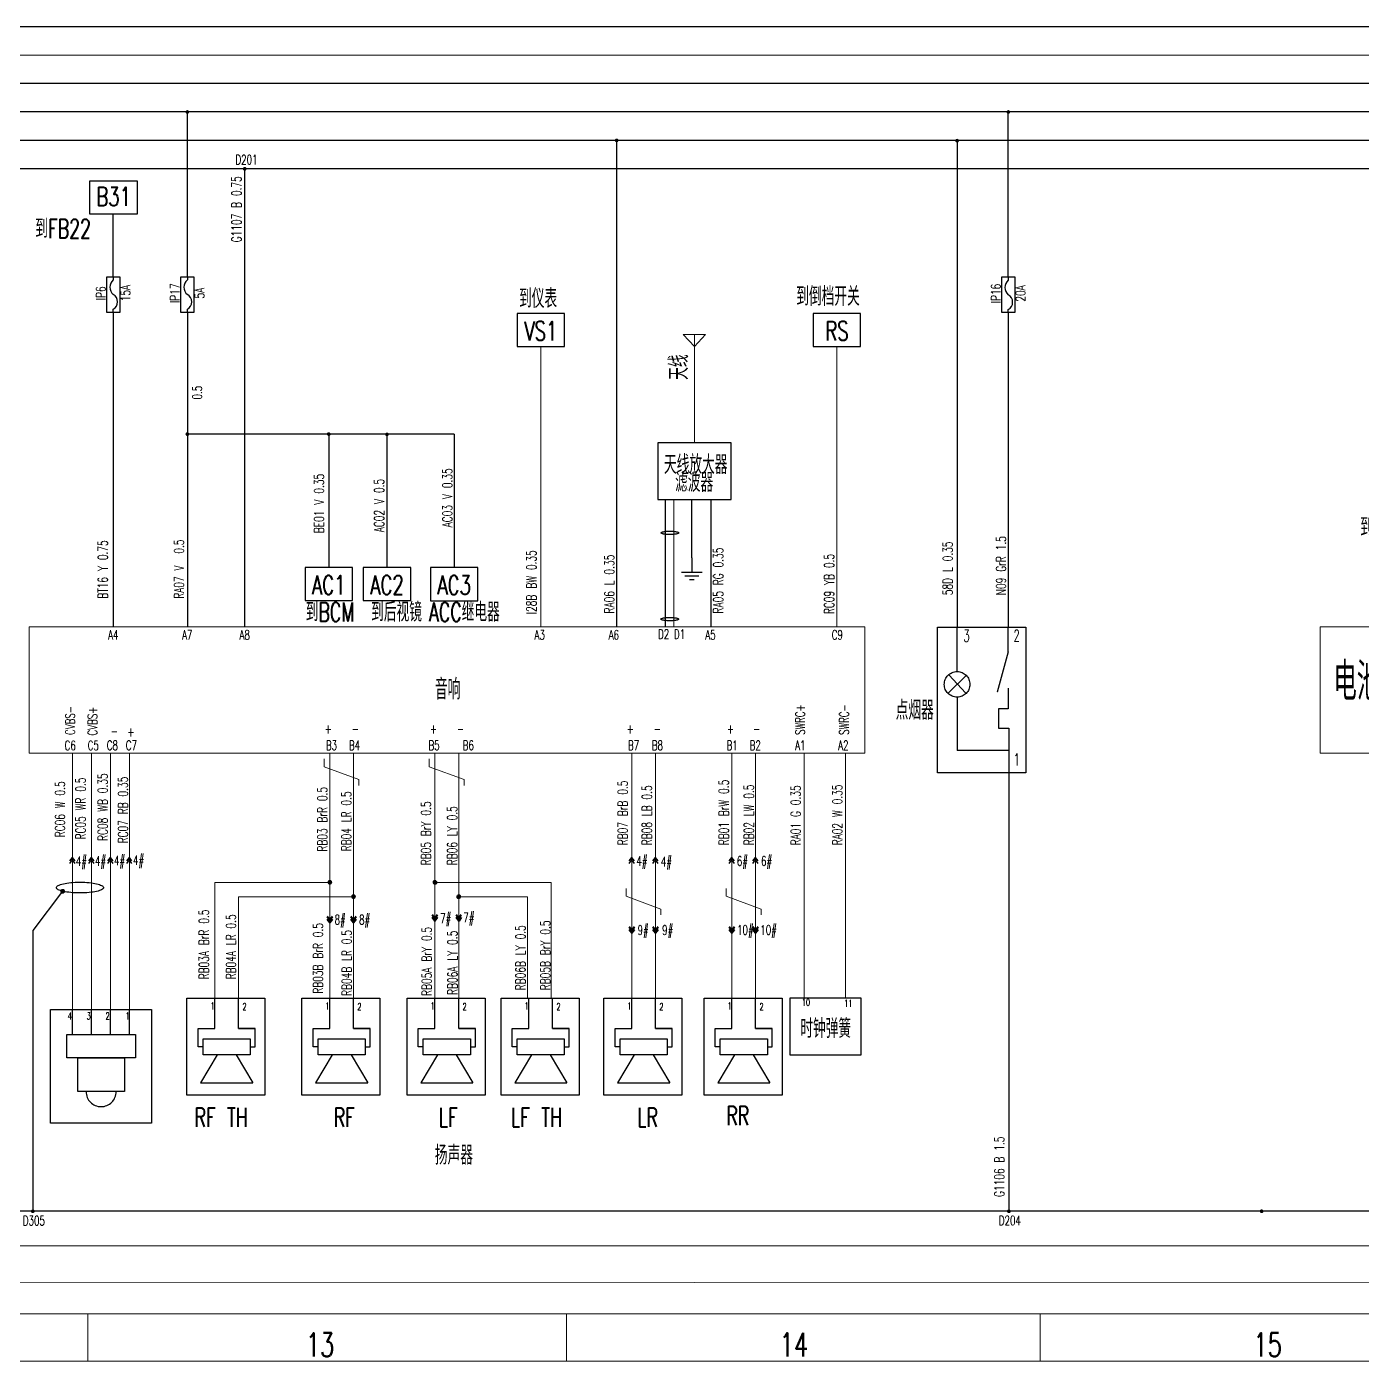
# Model space of a CAD drawing. Extents: x -5608 to -3197, y -2048 to 96.
# Drawn here: x -4415.9 to -4134, y -2047.8 to -1766.1 of the extents above; entities that cross this region are included whole.
import ezdxf
from ezdxf.enums import TextEntityAlignment as Align

# ---------------------------------------------------------------- set-up
doc = ezdxf.new("R2010")
doc.units = 0
doc.header["$LTSCALE"] = 25.4
doc.header["$MEASUREMENT"] = 0
for name, pattern in [('CENTER', [16, 13, -1, 1, -1]), ('DASHED', [0.75, 0.5, -0.25]), ('DASHED2', [0.375, 0.25, -0.125]), ('DASHEDX2', [38.1, 25.4, -12.7]), ('HIDDEN', [9.525, 6.35, -3.175]), ('PHANTOM', [17, 12, -1, 1, -1, 1, -1])]:
    doc.linetypes.add(name, pattern=pattern)
for name, color, linetype, lineweight in [('0Filament', 7, 'CONTINUOUS', 20), ('4CONTOUR', 4, 'CONTINUOUS', 50), ('5PHANTOM', 6, 'PHANTOM', 20)]:
    doc.layers.add(name, color=color, linetype=linetype, lineweight=lineweight)
for name, color, linetype in [('1CENTER', 1, 'CENTER'), ('2FRAM', 2, 'CONTINUOUS'), ('3DASHED', 3, 'DASHED'), ('blue', 5, 'CONTINUOUS'), ('br', 35, 'CONTINUOUS'), ('other layer', 7, 'CONTINUOUS')]:
    doc.layers.add(name, color=color, linetype=linetype)
doc.styles.add('HZ', font='txt.shx', dxfattribs={"width": 0.618, "height": 2.5, "bigfont": 'hztxt.shx'})

# ---------------------------------------------------------------- blocks, each defined once
blk = doc.blocks.new('FUSE')
at = {"layer": 'other layer', "color": 1}
for p, q in [((0, 7.53), (0, 6.85)), ((0, 0), (0, 0.68))]:
    blk.add_line(p, q, dxfattribs=at)
at = {"layer": 'other layer', "color": 1, "linetype": 'HIDDEN'}
blk.add_lwpolyline([(-1.36, 7.53), (1.36, 7.53), (1.36, 0), (-1.36, 0)], close=True, dxfattribs=at)
at = {"layer": 'other layer', "color": 1}
for centre, radius, start, end in [((1.24, 5.31), 1.98, 128.8945, 231.1055), ((-0.84, 2.22), 1.75, 298.4847, 61.5153)]:
    blk.add_arc(centre, radius, start, end, dxfattribs=at)
at = {"layer": 'other layer', "linetype": 'DASHED2', "style": 'HZ', "width": 0.7}
for tag, p in [('FUSE', (-1.64, 4.03)), ('10A', (3.57, 4.06))]:
    blk.add_attdef(tag, text='', height=2, rotation=90, dxfattribs=at).set_placement(p, align=Align.CENTER)
blk = doc.blocks.new('pointer')
at = {"layer": 'other layer'}
blk.add_lwpolyline([(-5, 7), (-5, 0), (5, 0), (5, 7)], close=True, dxfattribs=at)
at = {"layer": 'other layer', "style": 'HZ', "width": 0.7, "flags": 8}
blk.add_attdef('FR', text='', height=4, dxfattribs=at).set_placement((0, 1.3), align=Align.CENTER)
blk = doc.blocks.new('gnd')
at = {"layer": 'blue', "color": 2, "ltscale": 0.1}
for p, q in [((0, 0), (0, -3.01)), ((-2.16, -3.01), (2.16, -3.01)), ((-1.46, -3.77), (1.46, -3.77)), ((-0.48, -4.52), (0.48, -4.52))]:
    blk.add_line(p, q, dxfattribs=at)

msp = doc.modelspace()

# ---------------------------------------------------------------- hatches: boundary and pattern name
at = {"layer": '0Filament', "ltscale": 0.1}
for points in [[(-4382.39, -1784.13, 1), (-4381.6, -1784.13, 1)], [(-4209.12, -1784.13, 1), (-4208.32, -1784.13, 1)], [(-4291.78, -1790.13, 1), (-4290.99, -1790.13, 1)], [(-4219.93, -1790.19, 1), (-4219.13, -1790.19, 1)], [(-4370.29, -1796.13, 1), (-4369.49, -1796.13, 1)], [(-4382.39, -1852.11, 1), (-4381.6, -1852.11, 1)], [(-4352.55, -1852.11, 1), (-4351.75, -1852.11, 1)], [(-4340.26, -1852.17, 1), (-4339.46, -1852.17, 1)], [(-4281.2, -1872.67, 1), (-4280.88, -1872.67, 1)], [(-4281.2, -1890.88, 1), (-4280.88, -1890.88, 1)], [(-4408.31, -1948.08, 1), (-4408.31, -1949.11, 1)], [(-4415.01, -2016.13, 1), (-4414.21, -2016.13, 1)], [(-4209, -2016.13, 1), (-4208.2, -2016.13, 1)], [(-4155.66, -2016.13, 1), (-4154.86, -2016.13, 1)]]:
    msp.add_hatch(color=0, dxfattribs=at).paths.add_polyline_path(points)
at = {"layer": '0Filament'}
for points in [[(-4351.53, -1946.71, 1), (-4352.33, -1946.71, 1)], [(-4329.33, -1946.71, 1), (-4330.13, -1946.71, 1)], [(-4346.53, -1949.74, 1), (-4347.33, -1949.74, 1)], [(-4324.33, -1949.74, 1), (-4325.13, -1949.74, 1)]]:
    msp.add_hatch(color=256, dxfattribs=at).paths.add_polyline_path(points)

# ---------------------------------------------------------------- linework, layer by layer
for p, q in [((-4274.97, -1831.1), (-4277.32, -1831.1)), ((-4277.32, -1831.1), (-4274.97, -1833.59)), ((-4274.97, -1853.94), (-4274.97, -1831.1)), ((-4274.97, -1831.1), (-4272.62, -1831.1)), ((-4272.62, -1831.1), (-4274.97, -1833.59)), ((-4307.39, -1892.79), (-4307.39, -1833.63)), ((-4244.89, -1892.79), (-4244.89, -1833.63)), ((-4279.3, -1892.79), (-4279.3, -1865.93)), ((-4351.93, -1971.17), (-4351.93, -1919.48)), ((-4346.93, -1971.17), (-4346.93, -1919.48)), ((-4329.73, -1971.17), (-4329.73, -1919.48)), ((-4324.73, -1971.17), (-4324.73, -1919.48)), ((-4288.19, -1971.17), (-4288.19, -1919.48)), ((-4283.19, -1971.17), (-4283.19, -1919.48)), ((-4267.05, -1971.17), (-4267.05, -1919.48)), ((-4262.05, -1971.17), (-4262.05, -1919.48)), ((-4251.84, -1971.17), (-4251.84, -1919.48)), ((-4243.12, -1971.17), (-4243.12, -1919.48)), ((-4353.13, -1920.66), (-4353.13, -1922.3)), ((-4353.13, -1922.3), (-4345.77, -1925)), ((-4330.93, -1920.66), (-4330.93, -1922.3)), ((-4330.93, -1922.3), (-4323.57, -1925)), ((-4345.77, -1925), (-4345.77, -1926.26)), ((-4323.57, -1925), (-4323.57, -1926.26)), ((-4289.39, -1948.01), (-4289.39, -1949.64)), ((-4289.39, -1949.64), (-4282.03, -1952.34)), ((-4268.25, -1948.01), (-4268.25, -1949.64)), ((-4268.25, -1949.64), (-4260.89, -1952.34)), ((-4282.03, -1952.34), (-4282.03, -1953.6)), ((-4260.89, -1952.34), (-4260.89, -1953.6)), ((-4402.98, -2047.79), (-4402.98, -2037.79)), ((-4301.98, -2037.79), (-4301.98, -2047.79)), ((-4301.98, -2047.79), (-4301.98, -2037.79)), ((-4201.98, -2047.79), (-4201.98, -2037.79))]:
    msp.add_line(p, q, dxfattribs=at)
at = {"layer": '0Filament', "ltscale": 0.1}
for p, q in [((-4406.23, -1973.56), (-4406.23, -1919.48)), ((-4402.23, -1973.56), (-4402.23, -1919.48)), ((-4398.23, -1973.56), (-4398.23, -1919.48)), ((-4394.23, -1973.56), (-4394.23, -1919.48)), ((-4351.93, -1946.71), (-4376.19, -1946.71)), ((-4376.19, -1971.17), (-4376.19, -1946.71)), ((-4329.73, -1946.71), (-4305.21, -1946.71)), ((-4305.21, -1971.17), (-4305.21, -1946.71)), ((-4346.93, -1949.74), (-4371.19, -1949.74)), ((-4371.19, -1971.17), (-4371.19, -1949.74)), ((-4324.73, -1949.74), (-4310.21, -1949.74)), ((-4310.21, -1971.17), (-4310.21, -1949.74))]:
    msp.add_line(p, q, dxfattribs=at)
at = {"layer": '0Filament', "color": 2}
msp.add_line((-5593.98, -2037.79), (-3511.98, -2037.79), dxfattribs=at)
at = {"layer": '0Filament', "color": 7}
msp.add_line((-3501.98, -2047.79), (-5603.98, -2047.79), dxfattribs=at)
at = {"layer": '0Filament', "color": 7, "linetype": 'Continuous'}
msp.add_lwpolyline([(-4239.02, -1892.79), (-4415.39, -1892.79), (-4415.39, -1919.48), (-4239.02, -1919.48)], close=True, dxfattribs=at)
at = {"layer": '0Filament'}
for centre in [(-4351.93, -1946.71), (-4329.73, -1946.71), (-4346.93, -1949.74), (-4324.73, -1949.74)]:
    msp.add_circle(centre, 0.398, dxfattribs=at)
at = {"layer": '0Filament', "linetype": 'DASHEDX2', "lineweight": -3}
for centre, major_axis, ratio in [((-4280.15, -1872.95), (-1.88, 0), 0.185545), ((-4280.17, -1891.16), (-1.88, 0), 0.185545), ((-4404.66, -1947.82), (4.96, 0), 0.229069)]:
    msp.add_ellipse(centre, major_axis=major_axis, ratio=ratio, dxfattribs=at)
at = {"layer": '1CENTER', "color": 1, "linetype": 'ByBlock'}
msp.add_line((-3700.02, -1766.13), (-5505.96, -1766.13), dxfattribs=at)
at = {"layer": '1CENTER', "color": 1}
for p, q in [((-4397.62, -1818.89), (-4397.62, -1805.67)), ((-4397.62, -1826.42), (-4397.62, -1892.79)), ((-4219.53, -1902.23), (-4219.53, -1892.85)), ((-4208.72, -1898.07), (-4211.05, -1906.55)), ((-4217.61, -1903.03), (-4221.43, -1906.82)), ((-4221.2, -1903.01), (-4217.74, -1906.71)), ((-4219.53, -1907.63), (-4219.53, -1918.87)), ((-4211.05, -1906.55), (-4211.05, -1906.55)), ((-4208.72, -1905.74), (-4208.72, -1910.09)), ((-4210.77, -1910.09), (-4210.77, -1914.16)), ((-4208.72, -1910.09), (-4210.77, -1910.09)), ((-4210.77, -1914.16), (-4208.6, -1914.16)), ((-4208.6, -1914.16), (-4208.6, -1916.88)), ((-4376.19, -1977.59), (-4376.19, -1971.17)), ((-4371.19, -1977.59), (-4371.19, -1971.17)), ((-4351.93, -1977.59), (-4351.93, -1971.17)), ((-4346.93, -1977.59), (-4346.93, -1971.17)), ((-4329.73, -1977.59), (-4329.73, -1971.17)), ((-4324.73, -1977.59), (-4324.73, -1971.17)), ((-4309.91, -1977.59), (-4309.91, -1971.17)), ((-4304.91, -1977.59), (-4304.91, -1971.17)), ((-4288.19, -1977.59), (-4288.19, -1971.17)), ((-4283.19, -1977.59), (-4283.19, -1971.17)), ((-4267.05, -1977.59), (-4267.05, -1971.17)), ((-4262.05, -1977.59), (-4262.05, -1971.17)), ((-4407.46, -1978.81), (-4392.95, -1978.81)), ((-4407.46, -1983.76), (-4407.46, -1978.81)), ((-4392.95, -1978.81), (-4392.95, -1983.76)), ((-4379.71, -1981.45), (-4379.71, -1977.59)), ((-4379.71, -1977.59), (-4376.19, -1977.59)), ((-4371.19, -1977.59), (-4367.67, -1977.59)), ((-4367.67, -1977.59), (-4371.19, -1977.59)), ((-4367.67, -1981.45), (-4367.67, -1977.59)), ((-4355.45, -1981.45), (-4355.45, -1977.59)), ((-4355.45, -1977.59), (-4351.93, -1977.59)), ((-4346.93, -1977.59), (-4343.41, -1977.59)), ((-4343.41, -1977.59), (-4346.93, -1977.59)), ((-4343.41, -1981.45), (-4343.41, -1977.59)), ((-4333.25, -1981.45), (-4333.25, -1977.59)), ((-4333.25, -1977.59), (-4329.73, -1977.59)), ((-4324.73, -1977.59), (-4321.21, -1977.59)), ((-4321.21, -1977.59), (-4324.73, -1977.59)), ((-4321.21, -1981.45), (-4321.21, -1977.59)), ((-4313.43, -1981.45), (-4313.43, -1977.59)), ((-4313.43, -1977.59), (-4309.91, -1977.59)), ((-4304.91, -1977.59), (-4301.38, -1977.59)), ((-4301.38, -1977.59), (-4304.91, -1977.59)), ((-4301.38, -1981.45), (-4301.38, -1977.59)), ((-4291.71, -1981.45), (-4291.71, -1977.59)), ((-4291.71, -1977.59), (-4288.19, -1977.59)), ((-4283.19, -1977.59), (-4279.67, -1977.59)), ((-4279.67, -1977.59), (-4283.19, -1977.59)), ((-4279.67, -1981.45), (-4279.67, -1977.59)), ((-4270.57, -1981.45), (-4270.57, -1977.59)), ((-4270.57, -1977.59), (-4267.05, -1977.59)), ((-4262.05, -1977.59), (-4258.53, -1977.59)), ((-4258.53, -1977.59), (-4262.05, -1977.59)), ((-4258.53, -1981.45), (-4258.53, -1977.59)), ((-4378.67, -1981.45), (-4379.71, -1981.45)), ((-4378.67, -1979.75), (-4368.71, -1979.75)), ((-4378.67, -1983.15), (-4378.67, -1979.75)), ((-4368.71, -1979.75), (-4368.71, -1983.15)), ((-4368.71, -1981.45), (-4367.67, -1981.45)), ((-4354.41, -1981.45), (-4355.45, -1981.45)), ((-4354.41, -1979.75), (-4344.45, -1979.75)), ((-4354.41, -1983.15), (-4354.41, -1979.75)), ((-4344.45, -1979.75), (-4344.45, -1983.15)), ((-4344.45, -1981.45), (-4343.41, -1981.45)), ((-4332.21, -1981.45), (-4333.25, -1981.45)), ((-4332.21, -1979.75), (-4322.25, -1979.75)), ((-4332.21, -1983.15), (-4332.21, -1979.75)), ((-4322.25, -1979.75), (-4322.25, -1983.15)), ((-4322.25, -1981.45), (-4321.21, -1981.45)), ((-4312.39, -1981.45), (-4313.43, -1981.45)), ((-4312.39, -1979.75), (-4302.43, -1979.75)), ((-4312.39, -1983.15), (-4312.39, -1979.75)), ((-4302.43, -1979.75), (-4302.43, -1983.15)), ((-4302.43, -1981.45), (-4301.38, -1981.45)), ((-4290.67, -1981.45), (-4291.71, -1981.45)), ((-4290.67, -1979.75), (-4280.71, -1979.75)), ((-4290.67, -1983.15), (-4290.67, -1979.75)), ((-4280.71, -1979.75), (-4280.71, -1983.15)), ((-4280.71, -1981.45), (-4279.67, -1981.45)), ((-4269.53, -1981.45), (-4270.57, -1981.45)), ((-4269.53, -1979.75), (-4259.57, -1979.75)), ((-4269.53, -1983.15), (-4269.53, -1979.75)), ((-4259.57, -1979.75), (-4259.57, -1983.15)), ((-4259.57, -1981.45), (-4258.53, -1981.45)), ((-4392.95, -1983.76), (-4407.46, -1983.76)), ((-4375.67, -1983.15), (-4379.19, -1989.04)), ((-4368.71, -1983.15), (-4378.67, -1983.15)), ((-4371.71, -1983.15), (-4368.19, -1989.04)), ((-4351.41, -1983.15), (-4354.93, -1989.04)), ((-4344.45, -1983.15), (-4354.41, -1983.15)), ((-4347.45, -1983.15), (-4343.93, -1989.04)), ((-4329.21, -1983.15), (-4332.73, -1989.04)), ((-4322.25, -1983.15), (-4332.21, -1983.15)), ((-4325.25, -1983.15), (-4321.73, -1989.04)), ((-4309.38, -1983.15), (-4312.91, -1989.04)), ((-4302.43, -1983.15), (-4312.39, -1983.15)), ((-4305.43, -1983.15), (-4301.9, -1989.04)), ((-4287.67, -1983.15), (-4291.19, -1989.04)), ((-4280.71, -1983.15), (-4290.67, -1983.15)), ((-4283.71, -1983.15), (-4280.19, -1989.04)), ((-4266.53, -1983.15), (-4270.05, -1989.04)), ((-4259.57, -1983.15), (-4269.53, -1983.15)), ((-4262.57, -1983.15), (-4259.05, -1989.04)), ((-4379.19, -1989.04), (-4368.19, -1989.04)), ((-4354.93, -1989.04), (-4343.93, -1989.04)), ((-4332.73, -1989.04), (-4321.73, -1989.04)), ((-4312.91, -1989.04), (-4301.9, -1989.04)), ((-4291.19, -1989.04), (-4280.19, -1989.04)), ((-4270.05, -1989.04), (-4259.05, -1989.04))]:
    msp.add_line(p, q, dxfattribs=at)
at = {"layer": '1CENTER', "color": 1, "ltscale": 0.1}
for p, q in [((-4271.41, -1892.79), (-4271.41, -1865.93)), ((-4208.72, -1898.07), (-4208.72, -1892.85)), ((-4208.6, -1916.88), (-4208.6, -1923.59))]:
    msp.add_line(p, q, dxfattribs=at)
at = {"layer": '1CENTER', "ltscale": 0.1}
for p, q in [((-4208.6, -1918.87), (-4219.53, -1918.87)), ((-4406.23, -1978.81), (-4406.23, -1973.56)), ((-4402.23, -1978.81), (-4402.23, -1973.56)), ((-4398.23, -1978.81), (-4398.23, -1973.56)), ((-4394.23, -1978.81), (-4394.23, -1973.56))]:
    msp.add_line(p, q, dxfattribs=at)
at = {"layer": '1CENTER', "color": 1, "linetype": 'HIDDEN', "ltscale": 5}
for points in [[(-4267.25, -1853.94), (-4282.68, -1853.94), (-4282.68, -1865.93), (-4267.25, -1865.93)], [(-4365.61, -1991.61), (-4382.07, -1991.61), (-4382.07, -1971.17), (-4365.61, -1971.17)], [(-4341.35, -1991.61), (-4357.81, -1991.61), (-4357.81, -1971.17), (-4341.35, -1971.17)], [(-4319.15, -1991.61), (-4335.61, -1991.61), (-4335.61, -1971.17), (-4319.15, -1971.17)], [(-4299.33, -1991.61), (-4315.79, -1991.61), (-4315.79, -1971.17), (-4299.33, -1971.17)], [(-4277.61, -1991.61), (-4294.07, -1991.61), (-4294.07, -1971.17), (-4277.61, -1971.17)], [(-4256.47, -1991.61), (-4272.93, -1991.61), (-4272.93, -1971.17), (-4256.47, -1971.17)], [(-4239.76, -1971.17), (-4254.85, -1971.17), (-4254.85, -1983.15), (-4239.76, -1983.15)], [(-4389.54, -1997.53), (-4410.86, -1997.53), (-4410.86, -1973.56), (-4389.54, -1973.56)]]:
    msp.add_lwpolyline(points, close=True, dxfattribs=at)
at = {"layer": '1CENTER', "color": 1, "linetype": 'DASHEDX2', "ltscale": 2}
msp.add_lwpolyline([(-4223.69, -1892.85), (-4205.01, -1892.85), (-4205.01, -1923.59), (-4223.69, -1923.59)], close=True, dxfattribs=at)
at = {"layer": '1CENTER', "ltscale": 0.1}
msp.add_lwpolyline([(-4405.12, -1983.76), (-4395.28, -1983.76), (-4395.28, -1990.87), (-4405.12, -1990.87)], close=True, dxfattribs=at)
at = {"layer": '1CENTER', "color": 1}
msp.add_circle((-4219.53, -1904.93), 2.7, dxfattribs=at)
at = {"layer": '1CENTER', "ltscale": 0.1}
msp.add_arc((-4400.2, -1990.87), 3.18, 180, 0, dxfattribs=at)
at = {"layer": '2FRAM', "color": 2}
for p, q in [((-3700.02, -1796.13), (-5502.67, -1796.13)), ((-4369.89, -1892.79), (-4369.89, -1796.13)), ((-4281.05, -1892.79), (-4281.06, -1865.93)), ((-4275.52, -1878.25), (-4275.52, -1865.93)), ((-4406.79, -1942.2), (-4406.23, -1941.46)), ((-4406.79, -1942.73), (-4406.23, -1941.99)), ((-4405.68, -1942.2), (-4406.23, -1941.46)), ((-4405.68, -1942.73), (-4406.23, -1941.99)), ((-4402.79, -1942.2), (-4402.23, -1941.46)), ((-4402.79, -1942.73), (-4402.23, -1941.99)), ((-4401.68, -1942.2), (-4402.23, -1941.46)), ((-4401.68, -1942.73), (-4402.23, -1941.99)), ((-4398.79, -1942.2), (-4398.23, -1941.46)), ((-4398.79, -1942.73), (-4398.23, -1941.99)), ((-4397.68, -1942.2), (-4398.23, -1941.46)), ((-4397.68, -1942.73), (-4398.23, -1941.99)), ((-4394.79, -1942.2), (-4394.23, -1941.46)), ((-4394.79, -1942.73), (-4394.23, -1941.99)), ((-4393.68, -1942.2), (-4394.23, -1941.46)), ((-4393.68, -1942.73), (-4394.23, -1941.99)), ((-4288.75, -1942.2), (-4288.19, -1941.46)), ((-4288.75, -1942.73), (-4288.19, -1941.99)), ((-4287.64, -1942.2), (-4288.19, -1941.46)), ((-4287.64, -1942.73), (-4288.19, -1941.99)), ((-4283.75, -1942.2), (-4283.19, -1941.46)), ((-4283.75, -1942.73), (-4283.19, -1941.99)), ((-4282.64, -1942.2), (-4283.19, -1941.46)), ((-4282.64, -1942.73), (-4283.19, -1941.99)), ((-4267.61, -1942.2), (-4267.05, -1941.46)), ((-4267.61, -1942.73), (-4267.05, -1941.99)), ((-4266.5, -1942.2), (-4267.05, -1941.46)), ((-4266.5, -1942.73), (-4267.05, -1941.99)), ((-4262.61, -1942.2), (-4262.05, -1941.46)), ((-4262.61, -1942.73), (-4262.05, -1941.99)), ((-4261.5, -1942.2), (-4262.05, -1941.46)), ((-4261.5, -1942.73), (-4262.05, -1941.99)), ((-4414.61, -1956.9), (-4414.61, -2016.13)), ((-3755.47, -2016.13), (-5515.39, -2016.13))]:
    msp.add_line(p, q, dxfattribs=at)
at = {"layer": '2FRAM', "color": 2, "ltscale": 0.1}
msp.add_line((-4208.6, -1923.59), (-4208.6, -2016.13), dxfattribs=at)
at = {"layer": '2FRAM', "color": 2, "lineweight": -3, "ltscale": 0.1}
msp.add_line((-4408.34, -1948.59), (-4414.61, -1956.9), dxfattribs=at)
at = {"layer": '3DASHED', "color": 3, "linetype": 'ByBlock'}
for p, q in [((-3700.02, -1784.13), (-5502.67, -1784.13)), ((-4381.99, -1818.89), (-4381.99, -1784.13)), ((-4208.72, -1818.95), (-4208.72, -1784.13)), ((-4381.99, -1826.42), (-4381.99, -1892.79)), ((-4208.72, -1826.48), (-4208.72, -1892.85)), ((-4325.68, -1852.11), (-4381.99, -1852.11)), ((-4352.15, -1852.11), (-4352.15, -1880.24)), ((-4339.86, -1852.11), (-4339.86, -1880.24)), ((-4325.68, -1852.11), (-4325.68, -1880.28))]:
    msp.add_line(p, q, dxfattribs=at)
at = {"layer": '3DASHED', "color": 88, "linetype": 'ByBlock', "lineweight": 9}
msp.add_line((-5515.39, -2023.46), (-3755.47, -2023.46), dxfattribs=at)
at = {"layer": '4CONTOUR', "color": 4}
for p, q in [((-4352.48, -1953.94), (-4351.93, -1954.68)), ((-4352.48, -1954.47), (-4351.93, -1955.21)), ((-4351.37, -1953.94), (-4351.93, -1954.68)), ((-4351.37, -1954.47), (-4351.93, -1955.21)), ((-4347.48, -1953.94), (-4346.93, -1954.68)), ((-4347.48, -1954.47), (-4346.93, -1955.21)), ((-4346.37, -1953.94), (-4346.93, -1954.68)), ((-4346.37, -1954.47), (-4346.93, -1955.21)), ((-4330.29, -1953.56), (-4329.73, -1954.3)), ((-4330.29, -1954.09), (-4329.73, -1954.83)), ((-4329.18, -1953.56), (-4329.73, -1954.3)), ((-4329.18, -1954.09), (-4329.73, -1954.83)), ((-4325.29, -1953.56), (-4324.73, -1954.3)), ((-4325.29, -1954.09), (-4324.73, -1954.83)), ((-4324.18, -1953.56), (-4324.73, -1954.3)), ((-4324.18, -1954.09), (-4324.73, -1954.83)), ((-4288.75, -1956.13), (-4288.19, -1956.87)), ((-4287.64, -1956.13), (-4288.19, -1956.87)), ((-4283.75, -1956.13), (-4283.19, -1956.87)), ((-4282.64, -1956.13), (-4283.19, -1956.87)), ((-4267.61, -1956.13), (-4267.05, -1956.87)), ((-4266.5, -1956.13), (-4267.05, -1956.87)), ((-4262.61, -1956.13), (-4262.05, -1956.87)), ((-4261.5, -1956.13), (-4262.05, -1956.87)), ((-4288.75, -1956.66), (-4288.19, -1957.4)), ((-4287.64, -1956.66), (-4288.19, -1957.4)), ((-4283.75, -1956.66), (-4283.19, -1957.4)), ((-4282.64, -1956.66), (-4283.19, -1957.4)), ((-4267.61, -1956.66), (-4267.05, -1957.4)), ((-4266.5, -1956.66), (-4267.05, -1957.4)), ((-4262.61, -1956.66), (-4262.05, -1957.4)), ((-4261.5, -1956.66), (-4262.05, -1957.4))]:
    msp.add_line(p, q, dxfattribs=at)
at = {"layer": '4CONTOUR', "color": 140, "lineweight": 9}
msp.add_line((-5515.39, -2030.47), (-3755.47, -2031.46), dxfattribs=at)
at = {"layer": '5PHANTOM', "color": 6, "linetype": 'ByBlock'}
msp.add_line((-3700.02, -1772.13), (-5502.67, -1772.13), dxfattribs=at)
at = {"layer": '5PHANTOM', "color": 0, "linetype": 'PHANTOM'}
msp.add_lwpolyline([(-4142.91, -1892.79), (-4052.71, -1892.79), (-4052.71, -1919.48), (-4142.91, -1919.48)], close=True, dxfattribs=at)
at = {"layer": 'blue', "color": 5}
for p, q in [((-3700.02, -1790.13), (-5502.67, -1790.13)), ((-4291.38, -1833.59), (-4291.38, -1831.1))]:
    msp.add_line(p, q, dxfattribs=at)
at = {"layer": 'br', "color": 30}
msp.add_line((-3700.02, -1778.13), (-5502.67, -1778.13), dxfattribs=at)
at = {"layer": 'other layer', "color": 5}
for p, q in [((-4291.39, -1790.13), (-4291.39, -1892.79)), ((-4219.53, -1790.19), (-4219.53, -1892.85))]:
    msp.add_line(p, q, dxfattribs=at)

# ---------------------------------------------------------------- block references
at = {"layer": '1CENTER', "linetype": 'DASHED2'}
for p, values in [((-4397.62, -1826.42), {'10A': '15A', 'FUSE': 'IP6'}), ((-4381.99, -1826.42), {'10A': '5A', 'FUSE': 'IP17'}), ((-4208.72, -1826.48), {'10A': '20A', 'FUSE': 'IP16'})]:
    msp.add_blockref('FUSE', p, dxfattribs=at).add_auto_attribs(values)
at = {"layer": '2FRAM', "color": 1, "ltscale": 0.1}
msp.add_blockref('gnd', (-4275.52, -1878.25), dxfattribs=at)
at = {"layer": '5PHANTOM'}
ref = msp.add_blockref('pointer', (-4244.89, -1833.63), dxfattribs=at)
ref.add_attrib('FR', 'RS', dxfattribs={"layer": 'other layer', "color": 6, "height": 4, "style": 'HZ', "width": 0.7}).set_placement((-4244.89, -1832.33), align=Align.CENTER)
ref = msp.add_blockref('pointer', (-4352.15, -1887.24), dxfattribs=at)
ref.add_attrib('FR', 'AC1', dxfattribs={"layer": 'other layer', "color": 6, "height": 4, "style": 'HZ', "width": 0.7}).set_placement((-4352.15, -1885.94), align=Align.CENTER)
ref = msp.add_blockref('pointer', (-4339.86, -1887.24), dxfattribs=at)
ref.add_attrib('FR', 'AC2', dxfattribs={"layer": 'other layer', "color": 6, "height": 4, "style": 'HZ', "width": 0.7}).set_placement((-4339.86, -1885.94), align=Align.CENTER)
ref = msp.add_blockref('pointer', (-4325.68, -1887.28), dxfattribs=at)
ref.add_attrib('FR', 'AC3', dxfattribs={"layer": 'other layer', "color": 6, "height": 4, "style": 'HZ', "width": 0.7}).set_placement((-4325.68, -1885.98), align=Align.CENTER)
at = {"layer": 'other layer'}
ref = msp.add_blockref('pointer', (-4397.56, -1798.67), dxfattribs=dict(at, xscale=-1, rotation=180))
ref.add_attrib('FR', 'B31', dxfattribs={"color": 6, "height": 4, "style": 'HZ', "width": 0.7}).set_placement((-4397.56, -1803.97), align=Align.CENTER)
ref = msp.add_blockref('pointer', (-4307.39, -1833.63), dxfattribs=at)
ref.add_attrib('FR', 'VS1', dxfattribs={"color": 6, "height": 4, "style": 'HZ', "width": 0.7}).set_placement((-4307.39, -1832.33), align=Align.CENTER)

# ---------------------------------------------------------------- texts
at = {"layer": '0Filament', "style": 'HZ'}
for s, height, width, p in [('到FB22', 4, 0.67, (-4414.1, -1810.74)), ('到倒档开关', 4, 0.67, (-4253.48, -1825.05)), ('到仪表', 4, 0.67, (-4311.99, -1825.49)), ('天线放大器', 4, 0.67, (-4281.4, -1860.55)), ('滤波器', 4, 0.67, (-4279.05, -1864.31)), ('到BCM', 4, 0.67, (-4357.03, -1891.67)), ('到后视镜', 4, 0.67, (-4343.2, -1891.67)), ('ACC继电器', 4, 0.67, (-4330.98, -1891.67)), ('点烟器', 4, 0.67, (-4232.49, -1912.39)), ('时钟弹簧', 4, 0.67, (-4252.62, -1979.56)), ('扬声器', 4, 0.67, (-4329.76, -2006.29)), ('13', 5, 0.7, (-4356.98, -2046.81)), ('14', 5, 0.7, (-4256.98, -2046.81)), ('15', 5, 0.7, (-4156.98, -2046.81))]:
    msp.add_text(s, height=height, dxfattribs=dict(at, width=width)).set_placement(p)
at = {"layer": '0Filament', "style": 'HZ', "width": 0.67}
msp.add_text('天线', height=4, rotation=90, dxfattribs=at).set_placement((-4276.27, -1840.66))
at = {"layer": '0Filament', "color": 0, "ltscale": 0.1, "style": 'HZ', "width": 0.67}
for s, p in [('0.5', (-4378.92, -1844.8)), ('CVBS-', (-4405.72, -1915.61)), ('CVBS+', (-4401.02, -1915.73)), ('SWRC+', (-4251.67, -1915.59)), ('SWRC-', (-4242.39, -1915.59))]:
    msp.add_text(s, height=2, rotation=90, dxfattribs=at).set_placement(p)
at = {"layer": '0Filament', "lineweight": 0, "style": 'HZ', "width": 0.67}
msp.add_text('到 FXH(高压)', height=4, dxfattribs=at).set_placement((-4134.48, -1873.75))
at = {"layer": '0Filament', "color": 0, "lineweight": 5, "ltscale": 0.1, "style": 'HZ', "width": 0.67}
for s, p in [('N09 GrR 1.5', (-4209.22, -1886.11)), ('58D L 0.35', (-4220.49, -1886.11)), ('G1106 B 1.5', (-4209.57, -2013.12))]:
    msp.add_text(s, height=2.08, rotation=90, dxfattribs=at).set_placement(p)
at = {"layer": '0Filament', "color": 0, "ltscale": 0.1, "style": 'HZ', "width": 0.67}
for s, p in [('A4', (-4398.73, -1895.48)), ('A7', (-4383.11, -1895.48)), ('A8', (-4370.99, -1895.48)), ('A3', (-4308.73, -1895.48)), ('A6', (-4293.06, -1895.48)), ('D2', (-4282.64, -1895.32)), ('D1', (-4279.29, -1895.35)), ('A5', (-4272.67, -1895.48)), ('C9', (-4245.99, -1895.48)), ('+', (-4352.99, -1915.3)), ('+', (-4330.79, -1915.3)), ('+', (-4289.25, -1915.3)), ('+', (-4268.11, -1915.3)), ('C6', (-4407.9, -1918.82)), ('C5', (-4403.04, -1918.82)), ('C8', (-4399, -1918.79)), ('-', (-4398.17, -1915.82)), ('C7', (-4394.98, -1918.8)), ('+', (-4394.65, -1915.96)), ('B3', (-4352.75, -1918.79)), ('B4', (-4347.89, -1918.79)), ('-', (-4347.3, -1915.3)), ('B5', (-4331.1, -1918.79)), ('-', (-4325.1, -1915.3)), ('B6', (-4323.88, -1918.79)), ('B7', (-4288.99, -1918.79)), ('B8', (-4283.96, -1918.79)), ('-', (-4283.56, -1915.3)), ('B1', (-4268.18, -1918.79)), ('B2', (-4263.31, -1918.79)), ('-', (-4262.58, -1915.3)), ('A1', (-4253.72, -1918.79)), ('A2', (-4244.63, -1918.79))]:
    msp.add_text(s, height=2, dxfattribs=at).set_placement(p)
at = {"layer": '0Filament', "lineweight": 9, "style": 'HZ', "width": 0.67}
for s, p in [('RF TH', (-4380.49, -1998.29)), ('RF', (-4351.12, -1998.29)), ('LF', (-4328.94, -1998.29)), ('LF TH', (-4313.71, -1998.29)), ('LR', (-4287.05, -1998.29)), ('RR', (-4268.26, -1997.96))]:
    msp.add_text(s, height=4, dxfattribs=at).set_placement(p)
at = {"layer": '0Filament', "attachment_point": 5, "style": 'HZ'}
for s, insert, char_height, width in [('电池包A(前)', (-4125.35, -1905.67), 8, 237.1368), ('音响', (-4327.06, -1905.95), 4.361, 25.1956)]:
    msp.add_mtext(s, dxfattribs=dict(at, insert=insert, char_height=char_height, width=width))
at = {"layer": '1CENTER', "color": 1, "style": 'HZ', "width": 0.67}
for s, p in [('1', (-4377.12, -1973.58)), ('2', (-4370.37, -1973.72)), ('1', (-4352.86, -1973.58)), ('2', (-4346.11, -1973.72)), ('1', (-4330.66, -1973.58)), ('2', (-4323.91, -1973.72)), ('1', (-4310.84, -1973.58)), ('2', (-4304.08, -1973.72)), ('1', (-4289.12, -1973.58)), ('2', (-4282.37, -1973.72)), ('1', (-4267.98, -1973.58)), ('2', (-4261.23, -1973.72)), ('10', (-4252.31, -1972.77)), ('11', (-4243.34, -1973.02)), ('4', (-4407.25, -1975.69)), ('3', (-4403.25, -1975.69)), ('2', (-4399.25, -1975.69)), ('1', (-4395.01, -1975.69))]:
    msp.add_text(s, height=1.5, dxfattribs=at).set_placement(p)
at = {"layer": '1CENTER', "color": 1, "ltscale": 2.5, "char_height": 2.5, "width": 1.2366, "attachment_point": 7, "style": 'HZ'}
for s, insert in [('3', (-4218.2, -1895.92)), ('2', (-4207.61, -1895.91)), ('1', (-4207.61, -1922.03))]:
    msp.add_mtext(s, dxfattribs=dict(at, insert=insert))
at = {"layer": '2FRAM', "color": 2, "ltscale": 0.1, "style": 'HZ', "width": 0.67}
for s, p in [('D201', (-4371.84, -1795.2)), ('4#', (-4405.53, -1943.25)), ('4#', (-4401.49, -1943.2)), ('4#', (-4397.48, -1943.12)), ('4#', (-4393.45, -1943.04)), ('4#', (-4287.21, -1943.22)), ('4#', (-4282.06, -1943.34)), ('6#', (-4266.01, -1943.21)), ('6#', (-4260.92, -1943.21)), ('D305', (-4416.71, -2019.12)), ('D204', (-4210.72, -2019.09))]:
    msp.add_text(s, height=2, dxfattribs=at).set_placement(p)
at = {"layer": '3DASHED', "color": 3, "lineweight": 5, "ltscale": 0.1, "style": 'HZ', "width": 0.67}
for s, p in [('G1107 B 0.75', (-4370.58, -1811.64)), ('AC03 V 0.35', (-4326.09, -1871.8)), ('BE01 V 0.35', (-4353.18, -1873.02)), ('AC02 V 0.5', (-4340.47, -1872.83)), ('RA07 V  0.5', (-4382.73, -1886.87)), ('BT16 Y 0.75', (-4398.79, -1886.87)), ('I28B BW 0.35', (-4308.33, -1890.11)), ('RA05 RG 0.35', (-4268.91, -1889.97)), ('RA06 L 0.35', (-4291.9, -1889.97)), ('RC09 YB 0.5', (-4245.49, -1890.1)), ('RC05 WR 0.5', (-4403.49, -1937.66)), ('RC08 WB 0.35', (-4398.83, -1937.98)), ('RC07 RB 0.35', (-4394.55, -1938.49)), ('RB01 BrW 0.5', (-4267.74, -1938.89)), ('RC06 W 0.5', (-4407.83, -1937.21)), ('RB03 BrR 0.5', (-4352.46, -1940.24)), ('RB04 LR 0.5', (-4347.39, -1940.17)), ('RB07 BrB 0.5', (-4289.07, -1938.89)), ('RB08 LB 0.5', (-4283.96, -1938.89)), ('RB02 LW 0.5', (-4262.43, -1938.89)), ('RA01 G 0.35', (-4252.56, -1938.89)), ('RA02 W 0.35', (-4243.78, -1938.89)), ('RB05 BrY 0.5', (-4330.58, -1943.11)), ('RB06 LY 0.5', (-4325.05, -1943.11)), ('RB03A BrR 0.5', (-4377.46, -1967.19)), ('RB04A LR 0.5', (-4371.75, -1967.19)), ('RB03B BrR 0.5', (-4353.38, -1970.22)), ('RB05A BrY 0.5', (-4330.44, -1970.67)), ('RB06B LY 0.5', (-4310.64, -1969.49)), ('RB05B BrY 0.5', (-4305.4, -1969.49)), ('RB04B LR 0.5', (-4347.32, -1970.69)), ('RB06A LY 0.5', (-4324.99, -1970.46))]:
    msp.add_text(s, height=2.08, rotation=90, dxfattribs=at).set_placement(p)
at = {"layer": '4CONTOUR', "color": 4, "ltscale": 0.1, "style": 'HZ', "width": 0.67}
for s, p in [('8#', (-4350.92, -1955.59)), ('8#', (-4345.74, -1955.59)), ('7#', (-4328.64, -1955.3)), ('7#', (-4323.74, -1955.15)), ('9#', (-4286.97, -1957.78)), ('9#', (-4281.78, -1957.78)), ('10#', (-4265.97, -1957.76)), ('10#', (-4261.06, -1957.76))]:
    msp.add_text(s, height=2, dxfattribs=at).set_placement(p)

doc.saveas('drawing.dxf')
